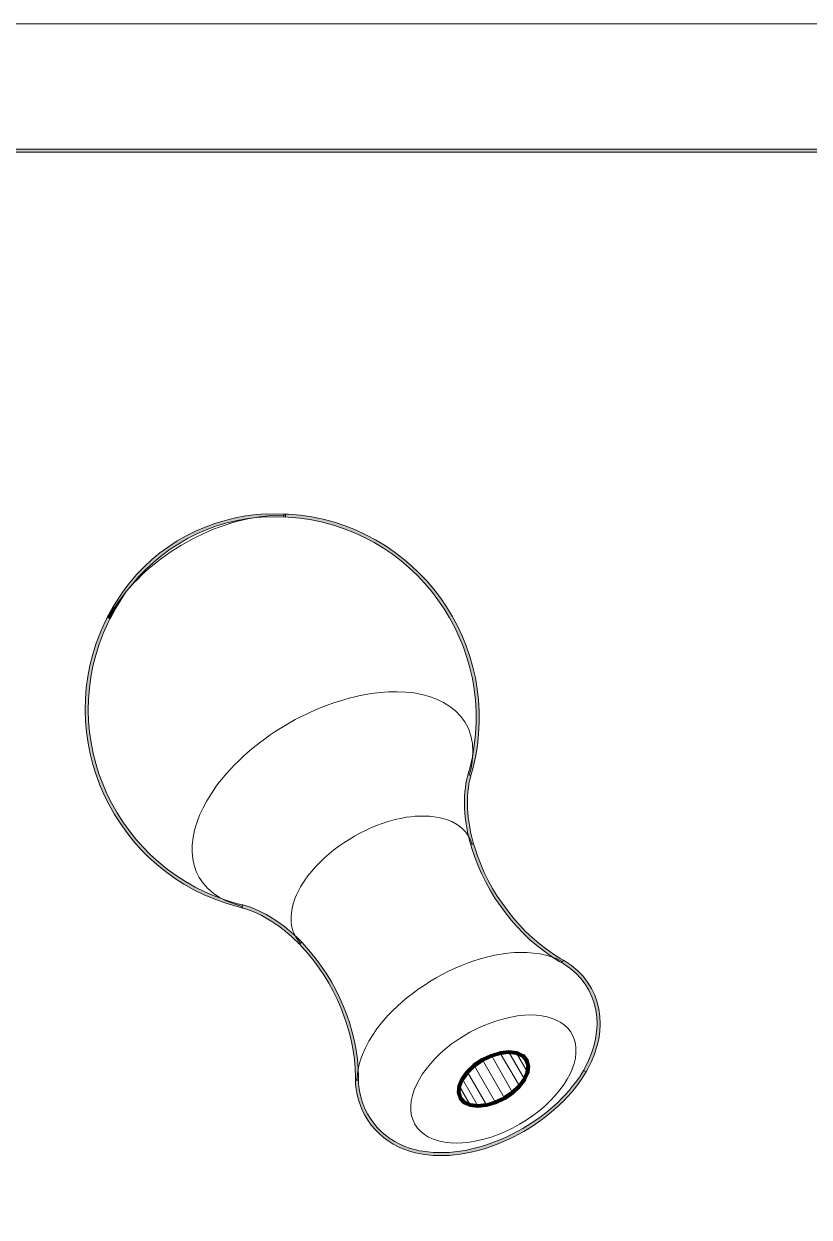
# Model space of a CAD drawing. Header units: inches. Extents: x -1525 to 612, y 0 to 1008.
# Drawn here: x 241.7 to 426.9, y 726.5 to 1008 of the extents above; entities that cross this region are included whole.
import ezdxf

# ---------------------------------------------------------------- set-up
doc = ezdxf.new("R2010")
doc.units = ezdxf.units.IN
doc.header["$MEASUREMENT"] = 0
doc.layers.add('Layer 1', color=7, linetype='Continuous', lineweight=0)

# ---------------------------------------------------------------- blocks, each defined once
blk = doc.blocks.new('Block_33')
at = {"layer": 'Layer 1', "true_color": 0x000000, "transparency": 33554687}
h = blk.add_hatch(color=18, dxfattribs=at)
h.dxf.hatch_style = 2
h.paths.add_polyline_path([(589.74, 978.48), (589.02, 977.76), (589.02, 25.44), (24, 25.44), (24, 977.76), (589.02, 977.76), (589.74, 978.48), (23.34, 978.48), (23.34, 24.72), (589.74, 24.72), (589.74, 978.48)])
h = blk.add_hatch(color=18, dxfattribs=at)
h.dxf.hatch_style = 2
edge = h.paths.add_edge_path()
edge.add_spline(control_points=[(303.42, 891.66), (303.42, 891.66), (303.42, 892.38), (303.42, 892.38), (303.42, 892.38), (299.04, 892.44), (299.04, 892.44), (285.53, 891.84), (273.12, 885.25), (265.2, 874.26), (265.2, 874.26), (262.8, 870.54), (262.8, 870.54), (262.8, 870.54), (263.4, 870.18), (263.4, 870.18), (263.4, 870.18), (265.74, 873.84), (265.74, 873.84), (273.52, 884.5), (285.82, 891.26), (299.04, 891.72), (299.04, 891.72), (303.42, 891.66), (303.42, 891.66)], knot_values=[0, 0, 0, 0, 1, 1, 1, 2, 2, 2, 3, 3, 3, 4, 4, 4, 5, 5, 5, 6, 6, 6, 7, 7, 7, 8, 8, 8, 8], degree=3, periodic=0)
edge.add_line((303.42, 891.66), (303.42, 891.66))
h = blk.add_hatch(color=18, dxfattribs=at)
h.dxf.hatch_style = 2
edge = h.paths.add_edge_path()
edge.add_spline(control_points=[(346.44, 830.88), (346.44, 830.88), (347.1, 830.7), (347.1, 830.7), (347.1, 830.7), (347.58, 832.26), (347.58, 832.26), (355.09, 861.58), (334.2, 890.43), (304.14, 892.38), (304.14, 892.38), (303.06, 892.38), (303.06, 892.38), (303.06, 892.38), (303, 891.72), (303, 891.72), (303, 891.72), (304.08, 891.66), (304.08, 891.66), (333.7, 889.74), (354.31, 861.3), (346.86, 832.44), (346.86, 832.44), (346.44, 830.88), (346.44, 830.88)], knot_values=[0, 0, 0, 0, 1, 1, 1, 2, 2, 2, 3, 3, 3, 4, 4, 4, 5, 5, 5, 6, 6, 6, 7, 7, 7, 8, 8, 8, 8], degree=3, periodic=0)
edge.add_line((346.44, 830.88), (346.44, 830.88))
h = blk.add_hatch(color=18, dxfattribs=at)
h.dxf.hatch_style = 2
h.paths.add_polyline_path([(263.4, 870.18), (262.8, 870.54), (261.42, 868.02), (262.08, 867.66), (263.4, 870.18)])
h = blk.add_hatch(color=18, dxfattribs=at)
h.dxf.hatch_style = 2
edge = h.paths.add_edge_path()
edge.add_spline(control_points=[(262.32, 868.2), (262.32, 868.2), (261.72, 868.5), (261.72, 868.5), (261.72, 868.5), (260.94, 867.06), (260.94, 867.06), (247.87, 839.88), (263, 807.38), (292.02, 799.8), (292.02, 799.8), (293.1, 799.5), (293.1, 799.5), (293.1, 799.5), (293.28, 800.22), (293.28, 800.22), (293.28, 800.22), (292.2, 800.46), (292.2, 800.46), (263.6, 808.08), (248.71, 839.91), (261.6, 866.76), (261.6, 866.76), (262.32, 868.2), (262.32, 868.2)], knot_values=[0, 0, 0, 0, 1, 1, 1, 2, 2, 2, 3, 3, 3, 4, 4, 4, 5, 5, 5, 6, 6, 6, 7, 7, 7, 8, 8, 8, 8], degree=3, periodic=0)
edge.add_line((262.32, 868.2), (262.32, 868.2))
h = blk.add_hatch(color=18, dxfattribs=at)
h.dxf.hatch_style = 2
edge = h.paths.add_edge_path()
edge.add_spline(control_points=[(347.1, 830.7), (347.1, 830.7), (346.44, 830.88), (346.44, 830.88), (346.44, 830.88), (346.38, 830.76), (346.38, 830.76), (345.08, 825.78), (345.54, 819.97), (346.92, 815.04), (346.92, 815.04), (347.1, 814.38), (347.1, 814.38), (347.1, 814.38), (347.76, 814.62), (347.76, 814.62), (347.76, 814.62), (347.58, 815.22), (347.58, 815.22), (346.33, 820.02), (345.75, 825.75), (347.1, 830.58), (347.1, 830.58), (347.1, 830.7), (347.1, 830.7)], knot_values=[0, 0, 0, 0, 1, 1, 1, 2, 2, 2, 3, 3, 3, 4, 4, 4, 5, 5, 5, 6, 6, 6, 7, 7, 7, 8, 8, 8, 8], degree=3, periodic=0)
edge.add_line((347.1, 830.7), (347.1, 830.7))
h = blk.add_hatch(color=18, dxfattribs=at)
h.dxf.hatch_style = 2
edge = h.paths.add_edge_path()
edge.add_spline(control_points=[(347.76, 814.62), (347.76, 814.62), (347.1, 814.38), (347.1, 814.38), (347.1, 814.38), (347.34, 813.48), (347.34, 813.48), (350.9, 802.49), (358.05, 792.83), (367.98, 786.84), (367.98, 786.84), (368.58, 786.54), (368.58, 786.54), (368.58, 786.54), (368.94, 787.14), (368.94, 787.14), (368.94, 787.14), (368.34, 787.5), (368.34, 787.5), (358.79, 793.09), (351.25, 803.18), (348.06, 813.72), (348.06, 813.72), (347.76, 814.62), (347.76, 814.62)], knot_values=[0, 0, 0, 0, 1, 1, 1, 2, 2, 2, 3, 3, 3, 4, 4, 4, 5, 5, 5, 6, 6, 6, 7, 7, 7, 8, 8, 8, 8], degree=3, periodic=0)
edge.add_line((347.76, 814.62), (347.76, 814.62))
h = blk.add_hatch(color=18, dxfattribs=at)
h.dxf.hatch_style = 2
edge = h.paths.add_edge_path()
edge.add_spline(control_points=[(306.72, 790.92), (306.72, 790.92), (307.26, 791.4), (307.26, 791.4), (307.26, 791.4), (306.78, 791.88), (306.78, 791.88), (304.94, 793.72), (303, 795.3), (300.84, 796.74), (300.84, 796.74), (300.66, 796.86), (300.66, 796.86), (300.66, 796.86), (300.42, 796.98), (300.42, 796.98), (298.27, 798.4), (296.04, 799.41), (293.58, 800.16), (293.58, 800.16), (293.4, 800.16), (293.4, 800.16), (293.4, 800.16), (293.28, 800.22), (293.28, 800.22), (293.28, 800.22), (293.1, 799.5), (293.1, 799.5), (293.1, 799.5), (293.28, 799.5), (293.28, 799.5), (293.28, 799.5), (293.4, 799.44), (293.4, 799.44), (295.7, 798.83), (298.04, 797.64), (300.06, 796.38), (300.06, 796.38), (300.24, 796.26), (300.24, 796.26), (300.24, 796.26), (300.48, 796.14), (300.48, 796.14), (300.48, 796.14), (300.66, 795.96), (300.66, 795.96), (301.42, 795.55), (302.31, 794.81), (303, 794.28), (303, 794.28), (303.24, 794.1), (303.24, 794.1), (303.24, 794.1), (303.42, 793.92), (303.42, 793.92), (304.42, 793.15), (305.16, 792.42), (306.06, 791.58), (306.06, 791.58), (306.3, 791.34), (306.3, 791.34), (306.3, 791.34), (306.48, 791.1), (306.48, 791.1), (306.48, 791.1), (306.72, 790.92), (306.72, 790.92)], knot_values=[0, 0, 0, 0, 1, 1, 1, 2, 2, 2, 3, 3, 3, 4, 4, 4, 5, 5, 5, 6, 6, 6, 7, 7, 7, 8, 8, 8, 9, 9, 9, 10, 10, 10, 11, 11, 11, 12, 12, 12, 13, 13, 13, 14, 14, 14, 15, 15, 15, 16, 16, 16, 17, 17, 17, 18, 18, 18, 19, 19, 19, 20, 20, 20, 21, 21, 21, 22, 22, 22, 22], degree=3, periodic=0)
edge.add_line((306.72, 790.92), (306.72, 790.92))
h = blk.add_hatch(color=18, dxfattribs=at)
h.dxf.hatch_style = 2
edge = h.paths.add_edge_path()
edge.add_spline(control_points=[(319.92, 758.88), (319.92, 758.88), (320.64, 758.88), (320.64, 758.88), (320.64, 758.88), (320.64, 759.54), (320.64, 759.54), (320.5, 771.02), (315.62, 782.24), (307.92, 790.68), (307.92, 790.68), (307.26, 791.4), (307.26, 791.4), (307.26, 791.4), (306.72, 790.92), (306.72, 790.92), (306.72, 790.92), (307.38, 790.2), (307.38, 790.2), (314.92, 782.01), (319.82, 770.73), (319.92, 759.54), (319.92, 759.54), (319.92, 758.88), (319.92, 758.88)], knot_values=[0, 0, 0, 0, 1, 1, 1, 2, 2, 2, 3, 3, 3, 4, 4, 4, 5, 5, 5, 6, 6, 6, 7, 7, 7, 8, 8, 8, 8], degree=3, periodic=0)
edge.add_line((319.92, 758.88), (319.92, 758.88))
h = blk.add_hatch(color=18, dxfattribs=at)
h.dxf.hatch_style = 2
edge = h.paths.add_edge_path()
edge.add_spline(control_points=[(373.68, 761.16), (373.68, 761.16), (374.28, 760.8), (374.28, 760.8), (374.28, 760.8), (374.7, 761.52), (374.7, 761.52), (379.74, 770.6), (378.39, 781.46), (369.24, 786.96), (369.24, 786.96), (368.94, 787.14), (368.94, 787.14), (368.94, 787.14), (368.58, 786.54), (368.58, 786.54), (368.58, 786.54), (368.88, 786.36), (368.88, 786.36), (377.71, 780.93), (378.92, 770.66), (374.04, 761.82), (374.04, 761.82), (373.68, 761.16), (373.68, 761.16)], knot_values=[0, 0, 0, 0, 1, 1, 1, 2, 2, 2, 3, 3, 3, 4, 4, 4, 5, 5, 5, 6, 6, 6, 7, 7, 7, 8, 8, 8, 8], degree=3, periodic=0)
edge.add_line((373.68, 761.16), (373.68, 761.16))
h = blk.add_hatch(color=18, dxfattribs=at)
h.dxf.hatch_style = 2
h.paths.add_polyline_path([(351.84, 764.94), (352.08, 764.28), (354.18, 764.94), (354, 765.6), (351.84, 764.94)])
h = blk.add_hatch(color=18, dxfattribs=at)
h.dxf.hatch_style = 2
h.paths.add_polyline_path([(354.06, 765.6), (354.12, 764.88), (356.16, 765.12), (356.1, 765.84), (354.06, 765.6)])
h = blk.add_hatch(color=18, dxfattribs=at)
h.dxf.hatch_style = 2
h.paths.add_polyline_path([(356.16, 765.84), (356.04, 765.12), (357.84, 764.88), (357.96, 765.6), (356.16, 765.84)])
h = blk.add_hatch(color=18, dxfattribs=at)
h.dxf.hatch_style = 2
h.paths.add_polyline_path([(358.02, 765.6), (357.72, 764.94), (359.16, 764.28), (359.46, 764.94), (358.02, 765.6)])
h = blk.add_hatch(color=18, dxfattribs=at)
h.dxf.hatch_style = 2
h.paths.add_polyline_path([(347.7, 762.6), (348.12, 762), (350.04, 763.32), (349.62, 763.92), (347.7, 762.6)])
h = blk.add_hatch(color=18, dxfattribs=at)
h.dxf.hatch_style = 2
h.paths.add_polyline_path([(349.68, 763.92), (349.98, 763.26), (352.08, 764.28), (351.78, 764.94), (349.68, 763.92)])
h = blk.add_hatch(color=18, dxfattribs=at)
h.dxf.hatch_style = 2
h.paths.add_polyline_path([(359.58, 764.88), (359.04, 764.4), (359.94, 763.38), (360.48, 763.86), (359.58, 764.88)])
h = blk.add_hatch(color=18, dxfattribs=at)
h.dxf.hatch_style = 2
h.paths.add_polyline_path([(360.6, 763.74), (359.88, 763.5), (360.3, 762.18), (360.96, 762.42), (360.6, 763.74)])
h = blk.add_hatch(color=18, dxfattribs=at)
h.dxf.hatch_style = 2
edge = h.paths.add_edge_path()
edge.add_spline(control_points=[(320.64, 758.88), (320.64, 758.88), (319.92, 758.82), (319.92, 758.82), (319.92, 758.82), (319.92, 758.04), (319.92, 758.04), (319.92, 758.04), (319.98, 757.2), (319.98, 757.2), (320.96, 749.56), (326.46, 743.38), (334.02, 741.72), (334.02, 741.72), (335.7, 741.36), (335.7, 741.36), (349.05, 739.33), (364.39, 747.34), (372.36, 757.8), (372.36, 757.8), (373.38, 759.3), (373.38, 759.3), (373.38, 759.3), (374.28, 760.8), (374.28, 760.8), (374.28, 760.8), (373.68, 761.16), (373.68, 761.16), (373.68, 761.16), (372.78, 759.66), (372.78, 759.66), (372.78, 759.66), (371.76, 758.28), (371.76, 758.28), (364.35, 748.09), (348.58, 739.99), (335.82, 742.08), (335.82, 742.08), (334.98, 742.2), (334.98, 742.2), (334.98, 742.2), (334.2, 742.38), (334.2, 742.38), (327.01, 744.05), (321.56, 749.92), (320.7, 757.26), (320.7, 757.26), (320.64, 758.04), (320.64, 758.04), (320.64, 758.04), (320.64, 758.88), (320.64, 758.88)], knot_values=[0, 0, 0, 0, 1, 1, 1, 2, 2, 2, 3, 3, 3, 4, 4, 4, 5, 5, 5, 6, 6, 6, 7, 7, 7, 8, 8, 8, 9, 9, 9, 10, 10, 10, 11, 11, 11, 12, 12, 12, 13, 13, 13, 14, 14, 14, 15, 15, 15, 16, 16, 16, 17, 17, 17, 17], degree=3, periodic=0)
edge.add_line((320.64, 758.88), (320.64, 758.88))
h = blk.add_hatch(color=18, dxfattribs=at)
h.dxf.hatch_style = 2
h.paths.add_polyline_path([(344.82, 759.3), (345.42, 758.88), (346.62, 760.56), (346.02, 760.98), (344.82, 759.3)])
h = blk.add_hatch(color=18, dxfattribs=at)
h.dxf.hatch_style = 2
h.paths.add_polyline_path([(346.08, 761.04), (346.56, 760.5), (348.18, 762.06), (347.7, 762.54), (346.08, 761.04)])
h = blk.add_hatch(color=18, dxfattribs=at)
h.dxf.hatch_style = 2
h.paths.add_polyline_path([(360.84, 760.62), (360.18, 760.92), (359.46, 759.24), (360.12, 759), (360.84, 760.62)])
h = blk.add_hatch(color=18, dxfattribs=at)
h.dxf.hatch_style = 2
h.paths.add_polyline_path([(361.02, 762.24), (360.3, 762.36), (360.12, 760.8), (360.84, 760.74), (361.02, 762.24)])
h = blk.add_hatch(color=18, dxfattribs=at)
h.dxf.hatch_style = 2
h.paths.add_polyline_path([(343.92, 756), (344.58, 755.88), (344.76, 757.44), (344.04, 757.5), (343.92, 756)])
h = blk.add_hatch(color=18, dxfattribs=at)
h.dxf.hatch_style = 2
h.paths.add_polyline_path([(344.04, 757.62), (344.76, 757.32), (345.42, 759), (344.76, 759.24), (344.04, 757.62)])
h = blk.add_hatch(color=18, dxfattribs=at)
h.dxf.hatch_style = 2
h.paths.add_polyline_path([(358.8, 757.2), (358.32, 757.74), (356.7, 756.18), (357.24, 755.7), (358.8, 757.2)])
h = blk.add_hatch(color=18, dxfattribs=at)
h.dxf.hatch_style = 2
h.paths.add_polyline_path([(360.06, 758.88), (359.52, 759.3), (358.32, 757.68), (358.86, 757.26), (360.06, 758.88)])
h = blk.add_hatch(color=18, dxfattribs=at)
h.dxf.hatch_style = 2
h.paths.add_polyline_path([(344.34, 754.5), (345, 754.74), (344.58, 756.06), (343.92, 755.82), (344.34, 754.5)])
h = blk.add_hatch(color=18, dxfattribs=at)
h.dxf.hatch_style = 2
h.paths.add_polyline_path([(345.3, 753.36), (345.84, 753.84), (344.94, 754.86), (344.4, 754.38), (345.3, 753.36)])
h = blk.add_hatch(color=18, dxfattribs=at)
h.dxf.hatch_style = 2
h.paths.add_polyline_path([(355.2, 754.32), (354.9, 754.92), (352.8, 753.96), (353.1, 753.3), (355.2, 754.32)])
h = blk.add_hatch(color=18, dxfattribs=at)
h.dxf.hatch_style = 2
h.paths.add_polyline_path([(357.18, 755.64), (356.76, 756.24), (354.84, 754.92), (355.26, 754.32), (357.18, 755.64)])
h = blk.add_hatch(color=18, dxfattribs=at)
h.dxf.hatch_style = 2
h.paths.add_polyline_path([(346.86, 752.64), (347.16, 753.3), (345.72, 753.96), (345.42, 753.3), (346.86, 752.64)])
h = blk.add_hatch(color=18, dxfattribs=at)
h.dxf.hatch_style = 2
h.paths.add_polyline_path([(348.72, 752.4), (348.84, 753.12), (347.04, 753.36), (346.98, 752.64), (348.72, 752.4)])
h = blk.add_hatch(color=18, dxfattribs=at)
h.dxf.hatch_style = 2
h.paths.add_polyline_path([(350.82, 752.64), (350.76, 753.36), (348.72, 753.12), (348.78, 752.4), (350.82, 752.64)])
h = blk.add_hatch(color=18, dxfattribs=at)
h.dxf.hatch_style = 2
h.paths.add_polyline_path([(353.04, 753.24), (352.86, 753.96), (350.7, 753.3), (350.88, 752.64), (353.04, 753.24)])
at = {"layer": 'Layer 1', "color": 18, "lineweight": 9, "true_color": 0x000000}
for p, q in [((262.5, 869.22), (261.96, 868.32)), ((349.86, 763.62), (355.02, 754.62)), ((351.96, 764.64), (356.94, 755.94)), ((354.06, 765.24), (358.56, 757.5)), ((356.1, 765.48), (359.76, 759.12)), ((357.9, 765.24), (360.48, 760.74)), ((359.28, 764.64), (360.66, 762.3)), ((346.32, 760.74), (350.82, 753)), ((347.94, 762.3), (352.92, 753.6)), ((344.4, 757.5), (346.98, 753)), ((345.12, 759.12), (348.78, 752.76)), ((344.22, 755.94), (345.6, 753.6))]:
    blk.add_line(p, q, dxfattribs=at)
at = {"layer": 'Layer 1'}
blk.add_lwpolyline([(0, 1008), (612, 1008), (612, 0), (0, 0)], close=True, dxfattribs=at)
for points in [[(589.74, 978.48), (589.02, 977.76), (589.02, 25.44), (24, 25.44), (24, 977.76), (589.02, 977.76), (589.74, 978.48), (23.34, 978.48), (23.34, 24.72), (589.74, 24.72), (589.74, 978.48)], [(263.4, 870.18), (262.8, 870.54), (261.42, 868.02), (262.08, 867.66), (263.4, 870.18)], [(351.84, 764.94), (352.08, 764.28), (354.18, 764.94), (354, 765.6), (351.84, 764.94)], [(354.06, 765.6), (354.12, 764.88), (356.16, 765.12), (356.1, 765.84), (354.06, 765.6)], [(356.16, 765.84), (356.04, 765.12), (357.84, 764.88), (357.96, 765.6), (356.16, 765.84)], [(358.02, 765.6), (357.72, 764.94), (359.16, 764.28), (359.46, 764.94), (358.02, 765.6)], [(347.7, 762.6), (348.12, 762), (350.04, 763.32), (349.62, 763.92), (347.7, 762.6)], [(349.68, 763.92), (349.98, 763.26), (352.08, 764.28), (351.78, 764.94), (349.68, 763.92)], [(359.58, 764.88), (359.04, 764.4), (359.94, 763.38), (360.48, 763.86), (359.58, 764.88)], [(360.6, 763.74), (359.88, 763.5), (360.3, 762.18), (360.96, 762.42), (360.6, 763.74)], [(344.82, 759.3), (345.42, 758.88), (346.62, 760.56), (346.02, 760.98), (344.82, 759.3)], [(346.08, 761.04), (346.56, 760.5), (348.18, 762.06), (347.7, 762.54), (346.08, 761.04)], [(360.84, 760.62), (360.18, 760.92), (359.46, 759.24), (360.12, 759), (360.84, 760.62)], [(361.02, 762.24), (360.3, 762.36), (360.12, 760.8), (360.84, 760.74), (361.02, 762.24)], [(343.92, 756), (344.58, 755.88), (344.76, 757.44), (344.04, 757.5), (343.92, 756)], [(344.04, 757.62), (344.76, 757.32), (345.42, 759), (344.76, 759.24), (344.04, 757.62)], [(358.8, 757.2), (358.32, 757.74), (356.7, 756.18), (357.24, 755.7), (358.8, 757.2)], [(360.06, 758.88), (359.52, 759.3), (358.32, 757.68), (358.86, 757.26), (360.06, 758.88)], [(344.34, 754.5), (345, 754.74), (344.58, 756.06), (343.92, 755.82), (344.34, 754.5)], [(345.3, 753.36), (345.84, 753.84), (344.94, 754.86), (344.4, 754.38), (345.3, 753.36)], [(355.2, 754.32), (354.9, 754.92), (352.8, 753.96), (353.1, 753.3), (355.2, 754.32)], [(357.18, 755.64), (356.76, 756.24), (354.84, 754.92), (355.26, 754.32), (357.18, 755.64)], [(346.86, 752.64), (347.16, 753.3), (345.72, 753.96), (345.42, 753.3), (346.86, 752.64)], [(348.72, 752.4), (348.84, 753.12), (347.04, 753.36), (346.98, 752.64), (348.72, 752.4)], [(350.82, 752.64), (350.76, 753.36), (348.72, 753.12), (348.78, 752.4), (350.82, 752.64)], [(353.04, 753.24), (352.86, 753.96), (350.7, 753.3), (350.88, 752.64), (353.04, 753.24)]]:
    blk.add_lwpolyline(points, dxfattribs=at)
at = {"layer": 'Layer 1', "color": 18, "lineweight": 9, "true_color": 0x000000}
for points in [[(589.74, 978.48), (23.34, 978.48), (23.34, 24.72), (589.74, 24.72)], [(24, 977.76), (589.02, 977.76), (589.02, 25.44), (24, 25.44)]]:
    blk.add_lwpolyline(points, close=True, dxfattribs=at)
for points in [[(263.4, 870.18), (262.8, 870.54), (261.42, 868.02), (262.08, 867.66), (263.4, 870.18)], [(323.1, 768.06), (322.26, 766.5), (321.6, 764.94), (321, 763.38), (320.64, 761.82), (320.4, 760.32), (320.28, 758.82)], [(351.84, 764.94), (352.08, 764.28), (354.18, 764.94), (354, 765.6), (351.84, 764.94)], [(354.06, 765.6), (354.12, 764.88), (356.16, 765.12), (356.1, 765.84), (354.06, 765.6)], [(356.16, 765.84), (356.04, 765.12), (357.84, 764.88), (357.96, 765.6), (356.16, 765.84)], [(358.02, 765.6), (357.72, 764.94), (359.16, 764.28), (359.46, 764.94), (358.02, 765.6)], [(347.7, 762.6), (348.12, 762), (350.04, 763.32), (349.62, 763.92), (347.7, 762.6)], [(349.68, 763.92), (349.98, 763.26), (352.08, 764.28), (351.78, 764.94), (349.68, 763.92)], [(359.58, 764.88), (359.04, 764.4), (359.94, 763.38), (360.48, 763.86), (359.58, 764.88)], [(360.6, 763.74), (359.88, 763.5), (360.3, 762.18), (360.96, 762.42), (360.6, 763.74)], [(344.82, 759.3), (345.42, 758.88), (346.62, 760.56), (346.02, 760.98), (344.82, 759.3)], [(346.08, 761.04), (346.56, 760.5), (348.18, 762.06), (347.7, 762.54), (346.08, 761.04)], [(360.84, 760.62), (360.18, 760.92), (359.46, 759.24), (360.12, 759), (360.84, 760.62)], [(361.02, 762.24), (360.3, 762.36), (360.12, 760.8), (360.84, 760.74), (361.02, 762.24)], [(343.92, 756), (344.58, 755.88), (344.76, 757.44), (344.04, 757.5), (343.92, 756)], [(344.04, 757.62), (344.76, 757.32), (345.42, 759), (344.76, 759.24), (344.04, 757.62)], [(358.8, 757.2), (358.32, 757.74), (356.7, 756.18), (357.24, 755.7), (358.8, 757.2)], [(360.06, 758.88), (359.52, 759.3), (358.32, 757.68), (358.86, 757.26), (360.06, 758.88)], [(344.34, 754.5), (345, 754.74), (344.58, 756.06), (343.92, 755.82), (344.34, 754.5)], [(345.3, 753.36), (345.84, 753.84), (344.94, 754.86), (344.4, 754.38), (345.3, 753.36)], [(355.2, 754.32), (354.9, 754.92), (352.8, 753.96), (353.1, 753.3), (355.2, 754.32)], [(357.18, 755.64), (356.76, 756.24), (354.84, 754.92), (355.26, 754.32), (357.18, 755.64)], [(346.86, 752.64), (347.16, 753.3), (345.72, 753.96), (345.42, 753.3), (346.86, 752.64)], [(348.72, 752.4), (348.84, 753.12), (347.04, 753.36), (346.98, 752.64), (348.72, 752.4)], [(350.82, 752.64), (350.76, 753.36), (348.72, 753.12), (348.78, 752.4), (350.82, 752.64)], [(353.04, 753.24), (352.86, 753.96), (350.7, 753.3), (350.88, 752.64), (353.04, 753.24)]]:
    blk.add_lwpolyline(points, dxfattribs=at)
at = {"layer": 'Layer 1'}
for points, knots in [([(303.42, 891.66), (303.42, 891.66), (303.42, 892.38), (303.42, 892.38), (303.42, 892.38), (299.04, 892.44), (299.04, 892.44), (285.53, 891.84), (273.12, 885.25), (265.2, 874.26), (265.2, 874.26), (262.8, 870.54), (262.8, 870.54), (262.8, 870.54), (263.4, 870.18), (263.4, 870.18), (263.4, 870.18), (265.74, 873.84), (265.74, 873.84), (273.52, 884.5), (285.82, 891.26), (299.04, 891.72), (299.04, 891.72), (303.42, 891.66), (303.42, 891.66)], [0, 0, 0, 0, 1, 1, 1, 2, 2, 2, 3, 3, 3, 4, 4, 4, 5, 5, 5, 6, 6, 6, 7, 7, 7, 8, 8, 8, 8]), ([(346.44, 830.88), (346.44, 830.88), (347.1, 830.7), (347.1, 830.7), (347.1, 830.7), (347.58, 832.26), (347.58, 832.26), (355.09, 861.58), (334.2, 890.43), (304.14, 892.38), (304.14, 892.38), (303.06, 892.38), (303.06, 892.38), (303.06, 892.38), (303, 891.72), (303, 891.72), (303, 891.72), (304.08, 891.66), (304.08, 891.66), (333.7, 889.74), (354.31, 861.3), (346.86, 832.44), (346.86, 832.44), (346.44, 830.88), (346.44, 830.88)], [0, 0, 0, 0, 1, 1, 1, 2, 2, 2, 3, 3, 3, 4, 4, 4, 5, 5, 5, 6, 6, 6, 7, 7, 7, 8, 8, 8, 8]), ([(262.32, 868.2), (262.32, 868.2), (261.72, 868.5), (261.72, 868.5), (261.72, 868.5), (260.94, 867.06), (260.94, 867.06), (247.87, 839.88), (263, 807.38), (292.02, 799.8), (292.02, 799.8), (293.1, 799.5), (293.1, 799.5), (293.1, 799.5), (293.28, 800.22), (293.28, 800.22), (293.28, 800.22), (292.2, 800.46), (292.2, 800.46), (263.6, 808.08), (248.71, 839.91), (261.6, 866.76), (261.6, 866.76), (262.32, 868.2), (262.32, 868.2)], [0, 0, 0, 0, 1, 1, 1, 2, 2, 2, 3, 3, 3, 4, 4, 4, 5, 5, 5, 6, 6, 6, 7, 7, 7, 8, 8, 8, 8]), ([(347.1, 830.7), (347.1, 830.7), (346.44, 830.88), (346.44, 830.88), (346.44, 830.88), (346.38, 830.76), (346.38, 830.76), (345.08, 825.78), (345.54, 819.97), (346.92, 815.04), (346.92, 815.04), (347.1, 814.38), (347.1, 814.38), (347.1, 814.38), (347.76, 814.62), (347.76, 814.62), (347.76, 814.62), (347.58, 815.22), (347.58, 815.22), (346.33, 820.02), (345.75, 825.75), (347.1, 830.58), (347.1, 830.58), (347.1, 830.7), (347.1, 830.7)], [0, 0, 0, 0, 1, 1, 1, 2, 2, 2, 3, 3, 3, 4, 4, 4, 5, 5, 5, 6, 6, 6, 7, 7, 7, 8, 8, 8, 8]), ([(347.76, 814.62), (347.76, 814.62), (347.1, 814.38), (347.1, 814.38), (347.1, 814.38), (347.34, 813.48), (347.34, 813.48), (350.9, 802.49), (358.05, 792.83), (367.98, 786.84), (367.98, 786.84), (368.58, 786.54), (368.58, 786.54), (368.58, 786.54), (368.94, 787.14), (368.94, 787.14), (368.94, 787.14), (368.34, 787.5), (368.34, 787.5), (358.79, 793.09), (351.25, 803.18), (348.06, 813.72), (348.06, 813.72), (347.76, 814.62), (347.76, 814.62)], [0, 0, 0, 0, 1, 1, 1, 2, 2, 2, 3, 3, 3, 4, 4, 4, 5, 5, 5, 6, 6, 6, 7, 7, 7, 8, 8, 8, 8]), ([(306.72, 790.92), (306.72, 790.92), (307.26, 791.4), (307.26, 791.4), (307.26, 791.4), (306.78, 791.88), (306.78, 791.88), (304.94, 793.72), (303, 795.3), (300.84, 796.74), (300.84, 796.74), (300.66, 796.86), (300.66, 796.86), (300.66, 796.86), (300.42, 796.98), (300.42, 796.98), (298.27, 798.4), (296.04, 799.41), (293.58, 800.16), (293.58, 800.16), (293.4, 800.16), (293.4, 800.16), (293.4, 800.16), (293.28, 800.22), (293.28, 800.22), (293.28, 800.22), (293.1, 799.5), (293.1, 799.5), (293.1, 799.5), (293.28, 799.5), (293.28, 799.5), (293.28, 799.5), (293.4, 799.44), (293.4, 799.44), (295.7, 798.83), (298.04, 797.64), (300.06, 796.38), (300.06, 796.38), (300.24, 796.26), (300.24, 796.26), (300.24, 796.26), (300.48, 796.14), (300.48, 796.14), (300.48, 796.14), (300.66, 795.96), (300.66, 795.96), (301.42, 795.55), (302.31, 794.81), (303, 794.28), (303, 794.28), (303.24, 794.1), (303.24, 794.1), (303.24, 794.1), (303.42, 793.92), (303.42, 793.92), (304.42, 793.15), (305.16, 792.42), (306.06, 791.58), (306.06, 791.58), (306.3, 791.34), (306.3, 791.34), (306.3, 791.34), (306.48, 791.1), (306.48, 791.1), (306.48, 791.1), (306.72, 790.92), (306.72, 790.92)], [0, 0, 0, 0, 1, 1, 1, 2, 2, 2, 3, 3, 3, 4, 4, 4, 5, 5, 5, 6, 6, 6, 7, 7, 7, 8, 8, 8, 9, 9, 9, 10, 10, 10, 11, 11, 11, 12, 12, 12, 13, 13, 13, 14, 14, 14, 15, 15, 15, 16, 16, 16, 17, 17, 17, 18, 18, 18, 19, 19, 19, 20, 20, 20, 21, 21, 21, 22, 22, 22, 22]), ([(319.92, 758.88), (319.92, 758.88), (320.64, 758.88), (320.64, 758.88), (320.64, 758.88), (320.64, 759.54), (320.64, 759.54), (320.5, 771.02), (315.62, 782.24), (307.92, 790.68), (307.92, 790.68), (307.26, 791.4), (307.26, 791.4), (307.26, 791.4), (306.72, 790.92), (306.72, 790.92), (306.72, 790.92), (307.38, 790.2), (307.38, 790.2), (314.92, 782.01), (319.82, 770.73), (319.92, 759.54), (319.92, 759.54), (319.92, 758.88), (319.92, 758.88)], [0, 0, 0, 0, 1, 1, 1, 2, 2, 2, 3, 3, 3, 4, 4, 4, 5, 5, 5, 6, 6, 6, 7, 7, 7, 8, 8, 8, 8]), ([(373.68, 761.16), (373.68, 761.16), (374.28, 760.8), (374.28, 760.8), (374.28, 760.8), (374.7, 761.52), (374.7, 761.52), (379.74, 770.6), (378.39, 781.46), (369.24, 786.96), (369.24, 786.96), (368.94, 787.14), (368.94, 787.14), (368.94, 787.14), (368.58, 786.54), (368.58, 786.54), (368.58, 786.54), (368.88, 786.36), (368.88, 786.36), (377.71, 780.93), (378.92, 770.66), (374.04, 761.82), (374.04, 761.82), (373.68, 761.16), (373.68, 761.16)], [0, 0, 0, 0, 1, 1, 1, 2, 2, 2, 3, 3, 3, 4, 4, 4, 5, 5, 5, 6, 6, 6, 7, 7, 7, 8, 8, 8, 8]), ([(320.64, 758.88), (320.64, 758.88), (319.92, 758.82), (319.92, 758.82), (319.92, 758.82), (319.92, 758.04), (319.92, 758.04), (319.92, 758.04), (319.98, 757.2), (319.98, 757.2), (320.96, 749.56), (326.46, 743.38), (334.02, 741.72), (334.02, 741.72), (335.7, 741.36), (335.7, 741.36), (349.05, 739.33), (364.39, 747.34), (372.36, 757.8), (372.36, 757.8), (373.38, 759.3), (373.38, 759.3), (373.38, 759.3), (374.28, 760.8), (374.28, 760.8), (374.28, 760.8), (373.68, 761.16), (373.68, 761.16), (373.68, 761.16), (372.78, 759.66), (372.78, 759.66), (372.78, 759.66), (371.76, 758.28), (371.76, 758.28), (364.35, 748.09), (348.58, 739.99), (335.82, 742.08), (335.82, 742.08), (334.98, 742.2), (334.98, 742.2), (334.98, 742.2), (334.2, 742.38), (334.2, 742.38), (327.01, 744.05), (321.56, 749.92), (320.7, 757.26), (320.7, 757.26), (320.64, 758.04), (320.64, 758.04), (320.64, 758.04), (320.64, 758.88), (320.64, 758.88)], [0, 0, 0, 0, 1, 1, 1, 2, 2, 2, 3, 3, 3, 4, 4, 4, 5, 5, 5, 6, 6, 6, 7, 7, 7, 8, 8, 8, 9, 9, 9, 10, 10, 10, 11, 11, 11, 12, 12, 12, 13, 13, 13, 14, 14, 14, 15, 15, 15, 16, 16, 16, 17, 17, 17, 17])]:
    blk.add_open_spline(points, degree=3, knots=knots, dxfattribs=at)
at = {"layer": 'Layer 1', "color": 18, "lineweight": 9, "true_color": 0x000000}
for points, knots in [([(303.42, 891.66), (303.42, 891.66), (303.42, 892.38), (303.42, 892.38), (303.42, 892.38), (299.04, 892.44), (299.04, 892.44), (285.53, 891.84), (273.12, 885.25), (265.2, 874.26), (265.2, 874.26), (262.8, 870.54), (262.8, 870.54), (262.8, 870.54), (263.4, 870.18), (263.4, 870.18), (263.4, 870.18), (265.74, 873.84), (265.74, 873.84), (273.52, 884.5), (285.82, 891.26), (299.04, 891.72), (299.04, 891.72), (303.42, 891.66), (303.42, 891.66)], [0, 0, 0, 0, 1, 1, 1, 2, 2, 2, 3, 3, 3, 4, 4, 4, 5, 5, 5, 6, 6, 6, 7, 7, 7, 8, 8, 8, 8]), ([(346.44, 830.88), (346.44, 830.88), (347.1, 830.7), (347.1, 830.7), (347.1, 830.7), (347.58, 832.26), (347.58, 832.26), (355.09, 861.58), (334.2, 890.43), (304.14, 892.38), (304.14, 892.38), (303.06, 892.38), (303.06, 892.38), (303.06, 892.38), (303, 891.72), (303, 891.72), (303, 891.72), (304.08, 891.66), (304.08, 891.66), (333.7, 889.74), (354.31, 861.3), (346.86, 832.44), (346.86, 832.44), (346.44, 830.88), (346.44, 830.88)], [0, 0, 0, 0, 1, 1, 1, 2, 2, 2, 3, 3, 3, 4, 4, 4, 5, 5, 5, 6, 6, 6, 7, 7, 7, 8, 8, 8, 8]), ([(303, 892.02), (303, 892.02), (301.26, 892.08), (301.26, 892.08), (287.26, 891.62), (271.09, 882.5), (263.46, 870.78), (263.46, 870.78), (262.5, 869.22), (262.5, 869.22)], [0, 0, 0, 0, 1, 1, 1, 2, 2, 2, 3, 3, 3, 3]), ([(262.32, 868.2), (262.32, 868.2), (261.72, 868.5), (261.72, 868.5), (261.72, 868.5), (260.94, 867.06), (260.94, 867.06), (247.87, 839.88), (263, 807.38), (292.02, 799.8), (292.02, 799.8), (293.1, 799.5), (293.1, 799.5), (293.1, 799.5), (293.28, 800.22), (293.28, 800.22), (293.28, 800.22), (292.2, 800.46), (292.2, 800.46), (263.6, 808.08), (248.71, 839.91), (261.6, 866.76), (261.6, 866.76), (262.32, 868.2), (262.32, 868.2)], [0, 0, 0, 0, 1, 1, 1, 2, 2, 2, 3, 3, 3, 4, 4, 4, 5, 5, 5, 6, 6, 6, 7, 7, 7, 8, 8, 8, 8]), ([(346.74, 830.76), (346.74, 830.76), (347.22, 832.44), (347.22, 832.44), (347.22, 832.44), (347.46, 834), (347.46, 834), (349.04, 846.21), (338.34, 851.01), (327.78, 850.44), (327.78, 850.44), (325.74, 850.26), (325.74, 850.26), (325.74, 850.26), (323.64, 850.02), (323.64, 850.02), (309.8, 847.87), (295.48, 839.45), (287.1, 828.18), (287.1, 828.18), (285.96, 826.5), (285.96, 826.5), (285.96, 826.5), (284.88, 824.76), (284.88, 824.76), (284.88, 824.76), (283.98, 823.08), (283.98, 823.08), (279.23, 813.7), (280.64, 803.9), (291.54, 800.34), (291.54, 800.34), (293.16, 799.8), (293.16, 799.8)], [0, 0, 0, 0, 1, 1, 1, 2, 2, 2, 3, 3, 3, 4, 4, 4, 5, 5, 5, 6, 6, 6, 7, 7, 7, 8, 8, 8, 9, 9, 9, 10, 10, 10, 11, 11, 11, 11]), ([(347.1, 830.7), (347.1, 830.7), (346.44, 830.88), (346.44, 830.88), (346.44, 830.88), (346.38, 830.76), (346.38, 830.76), (345.08, 825.78), (345.54, 819.97), (346.92, 815.04), (346.92, 815.04), (347.1, 814.38), (347.1, 814.38), (347.1, 814.38), (347.76, 814.62), (347.76, 814.62), (347.76, 814.62), (347.58, 815.22), (347.58, 815.22), (346.33, 820.02), (345.75, 825.75), (347.1, 830.58), (347.1, 830.58), (347.1, 830.7), (347.1, 830.7)], [0, 0, 0, 0, 1, 1, 1, 2, 2, 2, 3, 3, 3, 4, 4, 4, 5, 5, 5, 6, 6, 6, 7, 7, 7, 8, 8, 8, 8]), ([(347.4, 814.44), (347.4, 814.44), (347.04, 815.52), (347.04, 815.52), (347.04, 815.52), (346.56, 816.42), (346.56, 816.42), (343.53, 821.43), (336.06, 821.68), (330.96, 820.68), (330.96, 820.68), (329.28, 820.32), (329.28, 820.32), (329.28, 820.32), (327.6, 819.84), (327.6, 819.84), (320.35, 817.61), (313.4, 813.04), (308.7, 807.06), (308.7, 807.06), (307.8, 805.8), (307.8, 805.8), (307.8, 805.8), (306.96, 804.42), (306.96, 804.42)], [0, 0, 0, 0, 1, 1, 1, 2, 2, 2, 3, 3, 3, 4, 4, 4, 5, 5, 5, 6, 6, 6, 7, 7, 7, 8, 8, 8, 8]), ([(347.76, 814.62), (347.76, 814.62), (347.1, 814.38), (347.1, 814.38), (347.1, 814.38), (347.34, 813.48), (347.34, 813.48), (350.9, 802.49), (358.05, 792.83), (367.98, 786.84), (367.98, 786.84), (368.58, 786.54), (368.58, 786.54), (368.58, 786.54), (368.94, 787.14), (368.94, 787.14), (368.94, 787.14), (368.34, 787.5), (368.34, 787.5), (358.79, 793.09), (351.25, 803.18), (348.06, 813.72), (348.06, 813.72), (347.76, 814.62), (347.76, 814.62)], [0, 0, 0, 0, 1, 1, 1, 2, 2, 2, 3, 3, 3, 4, 4, 4, 5, 5, 5, 6, 6, 6, 7, 7, 7, 8, 8, 8, 8]), ([(306.96, 804.42), (306.96, 804.42), (306.3, 803.22), (306.3, 803.22), (304.6, 799.64), (303.85, 795.38), (306.3, 791.94), (306.3, 791.94), (306.96, 791.1), (306.96, 791.1)], [0, 0, 0, 0, 1, 1, 1, 2, 2, 2, 3, 3, 3, 3]), ([(306.72, 790.92), (306.72, 790.92), (307.26, 791.4), (307.26, 791.4), (307.26, 791.4), (306.78, 791.88), (306.78, 791.88), (304.94, 793.72), (303, 795.3), (300.84, 796.74), (300.84, 796.74), (300.66, 796.86), (300.66, 796.86), (300.66, 796.86), (300.42, 796.98), (300.42, 796.98), (298.27, 798.4), (296.04, 799.41), (293.58, 800.16), (293.58, 800.16), (293.4, 800.16), (293.4, 800.16), (293.4, 800.16), (293.28, 800.22), (293.28, 800.22), (293.28, 800.22), (293.1, 799.5), (293.1, 799.5), (293.1, 799.5), (293.28, 799.5), (293.28, 799.5), (293.28, 799.5), (293.4, 799.44), (293.4, 799.44), (295.7, 798.83), (298.04, 797.64), (300.06, 796.38), (300.06, 796.38), (300.24, 796.26), (300.24, 796.26), (300.24, 796.26), (300.48, 796.14), (300.48, 796.14), (300.48, 796.14), (300.66, 795.96), (300.66, 795.96), (301.42, 795.55), (302.31, 794.81), (303, 794.28), (303, 794.28), (303.24, 794.1), (303.24, 794.1), (303.24, 794.1), (303.42, 793.92), (303.42, 793.92), (304.42, 793.15), (305.16, 792.42), (306.06, 791.58), (306.06, 791.58), (306.3, 791.34), (306.3, 791.34), (306.3, 791.34), (306.48, 791.1), (306.48, 791.1), (306.48, 791.1), (306.72, 790.92), (306.72, 790.92)], [0, 0, 0, 0, 1, 1, 1, 2, 2, 2, 3, 3, 3, 4, 4, 4, 5, 5, 5, 6, 6, 6, 7, 7, 7, 8, 8, 8, 9, 9, 9, 10, 10, 10, 11, 11, 11, 12, 12, 12, 13, 13, 13, 14, 14, 14, 15, 15, 15, 16, 16, 16, 17, 17, 17, 18, 18, 18, 19, 19, 19, 20, 20, 20, 21, 21, 21, 22, 22, 22, 22]), ([(319.92, 758.88), (319.92, 758.88), (320.64, 758.88), (320.64, 758.88), (320.64, 758.88), (320.64, 759.54), (320.64, 759.54), (320.5, 771.02), (315.62, 782.24), (307.92, 790.68), (307.92, 790.68), (307.26, 791.4), (307.26, 791.4), (307.26, 791.4), (306.72, 790.92), (306.72, 790.92), (306.72, 790.92), (307.38, 790.2), (307.38, 790.2), (314.92, 782.01), (319.82, 770.73), (319.92, 759.54), (319.92, 759.54), (319.92, 758.88), (319.92, 758.88)], [0, 0, 0, 0, 1, 1, 1, 2, 2, 2, 3, 3, 3, 4, 4, 4, 5, 5, 5, 6, 6, 6, 7, 7, 7, 8, 8, 8, 8]), ([(368.7, 786.78), (368.7, 786.78), (367.5, 787.44), (367.5, 787.44), (353.38, 793.24), (331.82, 781.72), (324.06, 769.62), (324.06, 769.62), (323.1, 768.06), (323.1, 768.06)], [0, 0, 0, 0, 1, 1, 1, 2, 2, 2, 3, 3, 3, 3]), ([(373.68, 761.16), (373.68, 761.16), (374.28, 760.8), (374.28, 760.8), (374.28, 760.8), (374.7, 761.52), (374.7, 761.52), (379.74, 770.6), (378.39, 781.46), (369.24, 786.96), (369.24, 786.96), (368.94, 787.14), (368.94, 787.14), (368.94, 787.14), (368.58, 786.54), (368.58, 786.54), (368.58, 786.54), (368.88, 786.36), (368.88, 786.36), (377.71, 780.93), (378.92, 770.66), (374.04, 761.82), (374.04, 761.82), (373.68, 761.16), (373.68, 761.16)], [0, 0, 0, 0, 1, 1, 1, 2, 2, 2, 3, 3, 3, 4, 4, 4, 5, 5, 5, 6, 6, 6, 7, 7, 7, 8, 8, 8, 8]), ([(369.84, 759.06), (369.84, 759.06), (370.5, 760.32), (370.5, 760.32), (370.5, 760.32), (371.04, 761.46), (371.04, 761.46), (373.76, 768.72), (369.96, 773.55), (362.52, 774.18), (362.52, 774.18), (361.14, 774.24), (361.14, 774.24), (361.14, 774.24), (359.76, 774.18), (359.76, 774.18), (351.24, 773.53), (341.71, 768.29), (336.6, 761.46), (336.6, 761.46), (335.76, 760.32), (335.76, 760.32), (335.76, 760.32), (334.98, 759.06), (334.98, 759.06)], [0, 0, 0, 0, 1, 1, 1, 2, 2, 2, 3, 3, 3, 4, 4, 4, 5, 5, 5, 6, 6, 6, 7, 7, 7, 8, 8, 8, 8]), ([(320.64, 758.88), (320.64, 758.88), (319.92, 758.82), (319.92, 758.82), (319.92, 758.82), (319.92, 758.04), (319.92, 758.04), (319.92, 758.04), (319.98, 757.2), (319.98, 757.2), (320.96, 749.56), (326.46, 743.38), (334.02, 741.72), (334.02, 741.72), (335.7, 741.36), (335.7, 741.36), (349.05, 739.33), (364.39, 747.34), (372.36, 757.8), (372.36, 757.8), (373.38, 759.3), (373.38, 759.3), (373.38, 759.3), (374.28, 760.8), (374.28, 760.8), (374.28, 760.8), (373.68, 761.16), (373.68, 761.16), (373.68, 761.16), (372.78, 759.66), (372.78, 759.66), (372.78, 759.66), (371.76, 758.28), (371.76, 758.28), (364.35, 748.09), (348.58, 739.99), (335.82, 742.08), (335.82, 742.08), (334.98, 742.2), (334.98, 742.2), (334.98, 742.2), (334.2, 742.38), (334.2, 742.38), (327.01, 744.05), (321.56, 749.92), (320.7, 757.26), (320.7, 757.26), (320.64, 758.04), (320.64, 758.04), (320.64, 758.04), (320.64, 758.88), (320.64, 758.88)], [0, 0, 0, 0, 1, 1, 1, 2, 2, 2, 3, 3, 3, 4, 4, 4, 5, 5, 5, 6, 6, 6, 7, 7, 7, 8, 8, 8, 9, 9, 9, 10, 10, 10, 11, 11, 11, 12, 12, 12, 13, 13, 13, 14, 14, 14, 15, 15, 15, 16, 16, 16, 17, 17, 17, 17]), ([(334.98, 759.06), (334.98, 759.06), (334.38, 757.92), (334.38, 757.92), (330.78, 750.56), (334.19, 744.64), (342.36, 744.06), (342.36, 744.06), (343.68, 744), (343.68, 744), (343.68, 744), (345.12, 744.06), (345.12, 744.06), (353.98, 744.64), (364.18, 750.52), (369.12, 757.92), (369.12, 757.92), (369.84, 759.06), (369.84, 759.06)], [0, 0, 0, 0, 1, 1, 1, 2, 2, 2, 3, 3, 3, 4, 4, 4, 5, 5, 5, 6, 6, 6, 6])]:
    blk.add_open_spline(points, degree=3, knots=knots, dxfattribs=at)
blk = doc.blocks.new('Block_32')
at = {"layer": 'Layer 1'}
blk.add_blockref('Block_33', (0, 0), dxfattribs=at)

msp = doc.modelspace()

# ---------------------------------------------------------------- block references
at = {"layer": 'Layer 1'}
msp.add_blockref('Block_32', (0, 0), dxfattribs=at)

doc.saveas('drawing.dxf')
